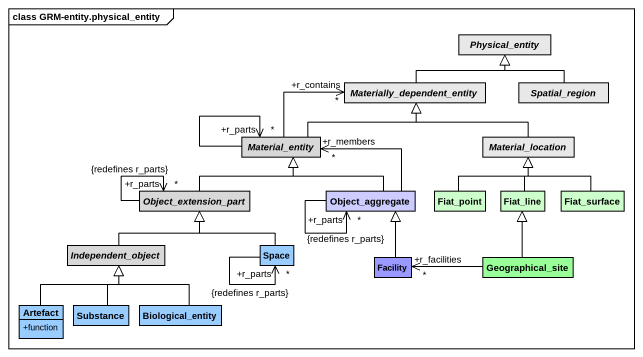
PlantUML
@startuml
mainframe class GRM-entity.physical_entity
hide circle
hide empty members
skinparam classAttributeIconSize 0
abstract class Physical_entity #E8E8E8
abstract class Materially_dependent_entity #E8E8E8
abstract class Spatial_region #E8E8E8
abstract class Material_entity #D8D8D8
abstract class Material_location #E8E8E8
abstract class Object_extension_part #D8D8D8
class Object_aggregate #CCCCFF
class Fiat_point #CCFFCC
class Fiat_line #CCFFCC
class Fiat_surface #CCFFCC
abstract class Independent_object #D8D8D8
class Space #99CCFF
class Facility #9999FF
class Geographical_site #99FF99
class Artefact #99CCFF {
  +function
}
class Substance #99CCFF
class Biological_entity #99CCFF
Materially_dependent_entity -right-|> Physical_entity
Spatial_region -up-|> Physical_entity
Material_entity -right-|> Materially_dependent_entity
Material_entity -right-> "+r_contains\n*" Materially_dependent_entity
Material_entity --> "+r_parts\n*" Material_entity
Material_location -left-|> Materially_dependent_entity
Object_extension_part -up-|> Material_entity
Object_extension_part "+r_parts\n*\n{redefines r_parts}" <-- Object_extension_part
Object_aggregate -up-|> Material_entity
Object_aggregate -up-> "+r_members\n*" Material_entity
Object_aggregate "+r_parts\n*\n{redefines r_parts}" <-- Object_aggregate
Fiat_point -up-|> Material_location
Fiat_line -up-|> Material_location
Fiat_surface -up-|> Material_location
Independent_object -up-|> Object_extension_part
Space -up-|> Object_extension_part
Space "+r_parts\n*\n{redefines r_parts}" <-- Space
Facility -up-|> Object_aggregate
Geographical_site -up-|> Fiat_line
Geographical_site -left-> "+r_facilities\n*" Facility
Artefact -up-|> Independent_object
Substance -up-|> Independent_object
Biological_entity -up-|> Independent_object
@enduml
